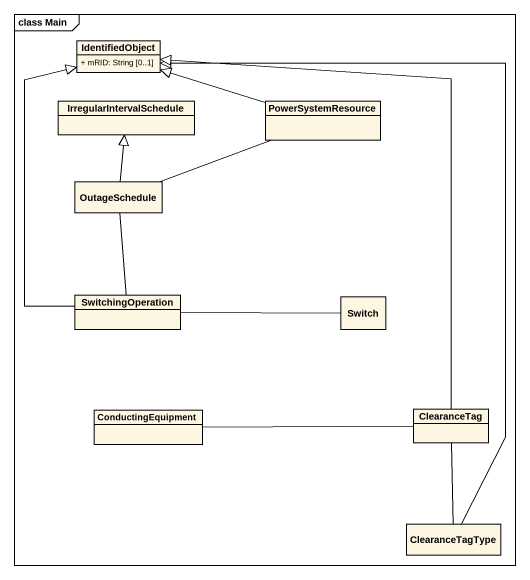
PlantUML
@startuml
mainframe class Main
hide circle
hide empty members
skinparam classAttributeIconSize 0
class IdentifiedObject {
  + mRID: String [0..1]
}
class IrregularIntervalSchedule
class PowerSystemResource
class OutageSchedule
class SwitchingOperation
class Switch
class ConductingEquipment
class ClearanceTag
class ClearanceTagType
PowerSystemResource -left-|> IdentifiedObject
OutageSchedule -up-|> IrregularIntervalSchedule
OutageSchedule -right- PowerSystemResource
SwitchingOperation -up-|> IdentifiedObject
SwitchingOperation -up- OutageSchedule
SwitchingOperation -right- Switch
ClearanceTag -up-|> IdentifiedObject
ClearanceTag -left- ConductingEquipment
ClearanceTag -- ClearanceTagType
ClearanceTagType -up-|> IdentifiedObject
@enduml
